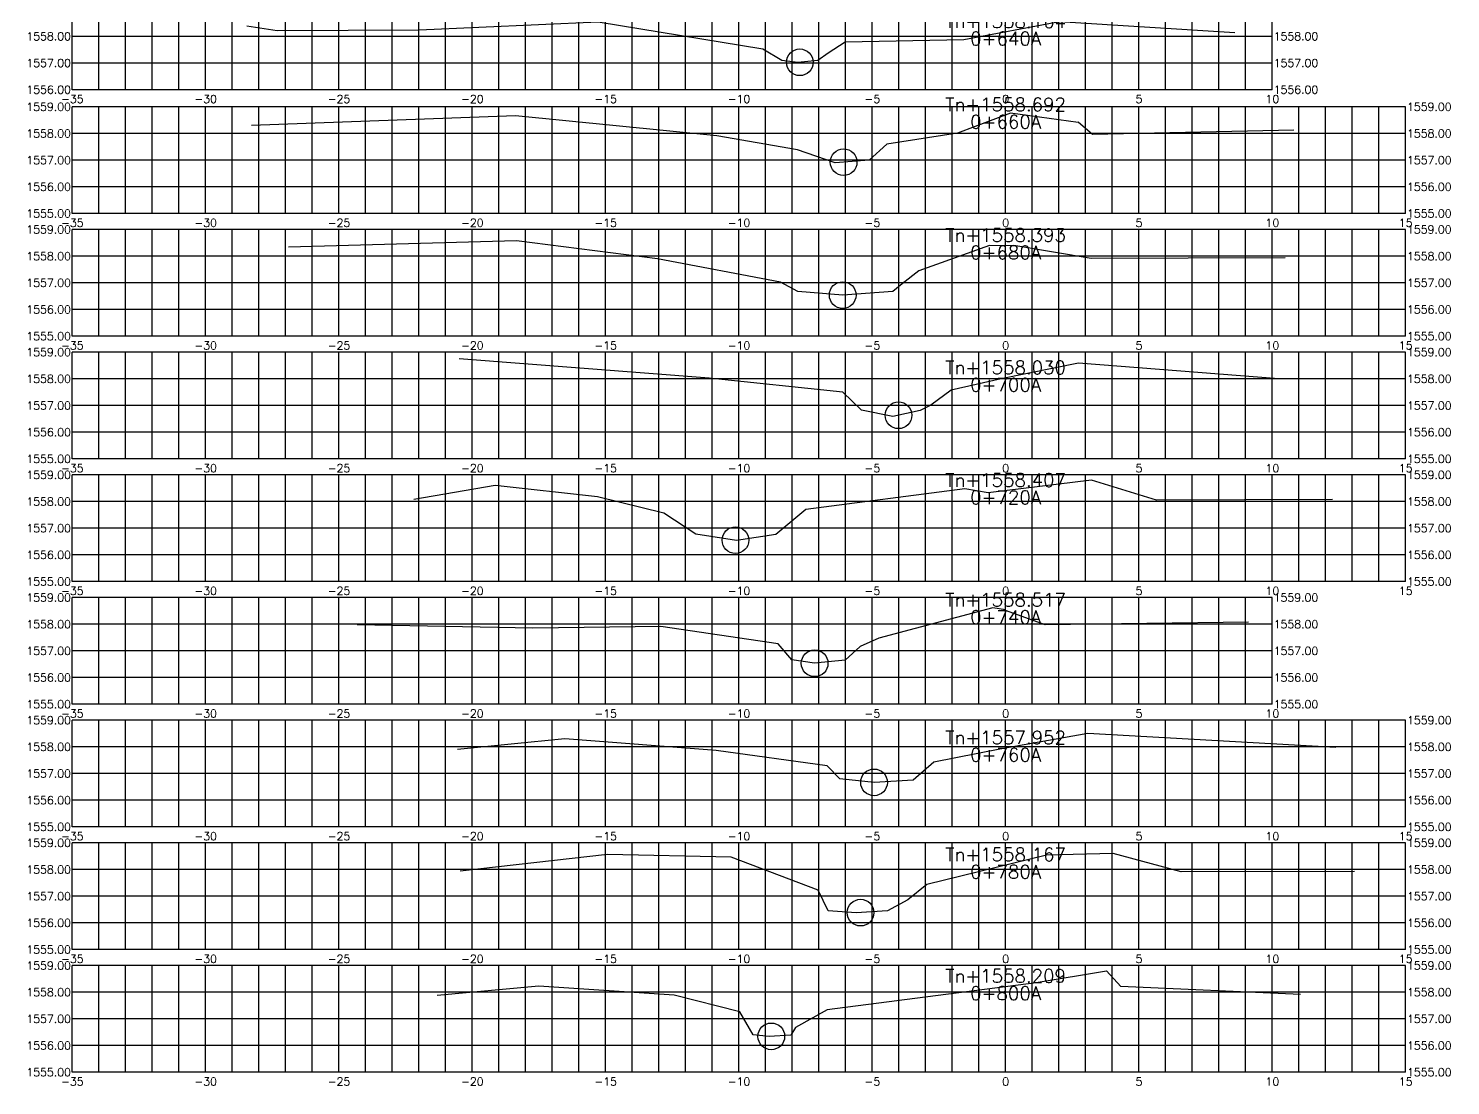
# Model space of a CAD drawing. Header units: millimetres. Extents: x 785301 to 786252, y 2209397 to 2211121.
# Drawn here: x 785689.7 to 785743, y 2211018.3 to 2211057.9 of the extents above; entities that cross this region are included whole.
import ezdxf
from ezdxf.enums import TextEntityAlignment as Align

# ---------------------------------------------------------------- set-up
doc = ezdxf.new("R2010")
doc.units = ezdxf.units.MM
doc.layers.add('RETICULA', color=2, linetype='Continuous')
doc.layers.add('TN', color=3, linetype='Continuous')
doc.styles.add('ROMANS', font='ROMANS.shx', dxfattribs={"width": 0.75})

# ---------------------------------------------------------------- blocks, each defined once
blk = doc.blocks.new('0-640A')
at = {"layer": 'RETICULA', "color": 2}
for p, q in [((10, 1559), (-35, 1559)), ((-35, 1556), (-35, 1559)), ((-34, 1556), (-34, 1559)), ((-33, 1556), (-33, 1559)), ((-32, 1556), (-32, 1559)), ((-31, 1556), (-31, 1559)), ((-30, 1556), (-30, 1559)), ((-30, 1556), (-30, 1559)), ((-29, 1556), (-29, 1559)), ((-28, 1556), (-28, 1559)), ((-27, 1556), (-27, 1559)), ((-26, 1556), (-26, 1559)), ((-25, 1556), (-25, 1559)), ((-25, 1556), (-25, 1559)), ((-24, 1556), (-24, 1559)), ((-23, 1556), (-23, 1559)), ((-22, 1556), (-22, 1559)), ((-21, 1556), (-21, 1559)), ((-20, 1556), (-20, 1559)), ((-20, 1556), (-20, 1559)), ((-19, 1556), (-19, 1559)), ((-18, 1556), (-18, 1559)), ((-17, 1556), (-17, 1559)), ((-16, 1556), (-16, 1559)), ((-15, 1556), (-15, 1559)), ((-15, 1556), (-15, 1559)), ((-14, 1556), (-14, 1559)), ((-13, 1556), (-13, 1559)), ((-12, 1556), (-12, 1559)), ((-11, 1556), (-11, 1559)), ((-10, 1556), (-10, 1559)), ((-10, 1556), (-10, 1559)), ((-9, 1556), (-9, 1559)), ((-8, 1556), (-8, 1559)), ((-7, 1556), (-7, 1559)), ((-6, 1556), (-6, 1559)), ((-5, 1556), (-5, 1559)), ((-5, 1556), (-5, 1559)), ((-4, 1556), (-4, 1559)), ((-3, 1556), (-3, 1559)), ((-2, 1556), (-2, 1559)), ((-1, 1556), (-1, 1559)), ((0, 1556), (0, 1559)), ((0, 1556), (0, 1559)), ((1, 1556), (1, 1559)), ((2, 1556), (2, 1559)), ((3, 1556), (3, 1559)), ((4, 1556), (4, 1559)), ((5, 1556), (5, 1559)), ((5, 1556), (5, 1559)), ((6, 1556), (6, 1559)), ((7, 1556), (7, 1559)), ((8, 1556), (8, 1559)), ((9, 1556), (9, 1559)), ((10, 1556), (10, 1559)), ((10, 1558), (-35, 1558)), ((10, 1557), (-35, 1557)), ((10, 1556), (-35, 1556))]:
    blk.add_line(p, q, dxfattribs=at)
at = {"layer": 'TN', "color": 4}
blk.add_lwpolyline([(8.591, 1558.137), (2.021, 1558.545), (-1.569, 1557.868), (-6.017, 1557.782), (-6.652, 1557.366), (-7.04, 1557.092), (-7.788, 1557.019), (-8.389, 1557.089), (-9.106, 1557.515), (-15.28, 1558.538), (-21.99, 1558.232), (-27.317, 1558.202), (-28.454, 1558.385)], dxfattribs=at)
at = {"layer": 'TN'}
blk.add_circle((-7.719, 1557.026), 0.5, dxfattribs=at)
at = {"layer": 'RETICULA', "color": 6, "style": 'ROMANS'}
for s, p in [('1559.00', (-35.05, 1559)), ('1558.00', (-35.05, 1558)), ('1557.00', (-35.05, 1557)), ('1556.00', (-35.05, 1556))]:
    blk.add_text(s, height=0.3, dxfattribs=at).set_placement(p, align=Align.MIDDLE_RIGHT)
for s, p in [('1559.00', (10.05, 1559)), ('1558.00', (10.05, 1558)), ('1557.00', (10.05, 1557)), ('1556.00', (10.05, 1556))]:
    blk.add_text(s, height=0.3, dxfattribs=at).set_placement(p, align=Align.MIDDLE_LEFT)
for s, p in [('-35', (-35, 1555.8)), ('-30', (-30, 1555.8)), ('-25', (-25, 1555.8)), ('-20', (-20, 1555.8)), ('-15', (-15, 1555.8)), ('-10', (-10, 1555.8)), ('-5', (-5, 1555.8)), ('0', (0, 1555.8)), ('5', (5, 1555.8)), ('10', (10, 1555.8))]:
    blk.add_text(s, height=0.3, dxfattribs=at).set_placement(p, align=Align.TOP_CENTER)
at = {"layer": 'TN', "color": 7, "style": 'ROMANS'}
blk.add_text('Tn+1558.164', height=0.5, dxfattribs=at).set_placement((0, 1558.164), align=Align.BOTTOM_CENTER)
blk.add_text('0+640A', height=0.5, dxfattribs=at).set_placement((0, 1558.164), align=Align.TOP_CENTER)
blk = doc.blocks.new('0-660A')
at = {"layer": 'RETICULA', "color": 2}
for p, q in [((15, 1559), (-35, 1559)), ((-35, 1555), (-35, 1559)), ((-34, 1555), (-34, 1559)), ((-33, 1555), (-33, 1559)), ((-32, 1555), (-32, 1559)), ((-31, 1555), (-31, 1559)), ((-30, 1555), (-30, 1559)), ((-30, 1555), (-30, 1559)), ((-29, 1555), (-29, 1559)), ((-28, 1555), (-28, 1559)), ((-27, 1555), (-27, 1559)), ((-26, 1555), (-26, 1559)), ((-25, 1555), (-25, 1559)), ((-25, 1555), (-25, 1559)), ((-24, 1555), (-24, 1559)), ((-23, 1555), (-23, 1559)), ((-22, 1555), (-22, 1559)), ((-21, 1555), (-21, 1559)), ((-20, 1555), (-20, 1559)), ((-20, 1555), (-20, 1559)), ((-19, 1555), (-19, 1559)), ((-18, 1555), (-18, 1559)), ((-17, 1555), (-17, 1559)), ((-16, 1555), (-16, 1559)), ((-15, 1555), (-15, 1559)), ((-15, 1555), (-15, 1559)), ((-14, 1555), (-14, 1559)), ((-13, 1555), (-13, 1559)), ((-12, 1555), (-12, 1559)), ((-11, 1555), (-11, 1559)), ((-10, 1555), (-10, 1559)), ((-10, 1555), (-10, 1559)), ((-9, 1555), (-9, 1559)), ((-8, 1555), (-8, 1559)), ((-7, 1555), (-7, 1559)), ((-6, 1555), (-6, 1559)), ((-5, 1555), (-5, 1559)), ((-5, 1555), (-5, 1559)), ((-4, 1555), (-4, 1559)), ((-3, 1555), (-3, 1559)), ((-2, 1555), (-2, 1559)), ((-1, 1555), (-1, 1559)), ((0, 1555), (0, 1559)), ((0, 1555), (0, 1559)), ((1, 1555), (1, 1559)), ((2, 1555), (2, 1559)), ((3, 1555), (3, 1559)), ((4, 1555), (4, 1559)), ((5, 1555), (5, 1559)), ((5, 1555), (5, 1559)), ((6, 1555), (6, 1559)), ((7, 1555), (7, 1559)), ((8, 1555), (8, 1559)), ((9, 1555), (9, 1559)), ((10, 1555), (10, 1559)), ((10, 1555), (10, 1559)), ((11, 1555), (11, 1559)), ((12, 1555), (12, 1559)), ((13, 1555), (13, 1559)), ((14, 1555), (14, 1559)), ((15, 1555), (15, 1559)), ((15, 1558), (-35, 1558)), ((15, 1557), (-35, 1557)), ((15, 1556), (-35, 1556)), ((15, 1555), (-35, 1555))]:
    blk.add_line(p, q, dxfattribs=at)
at = {"layer": 'TN', "color": 4}
blk.add_lwpolyline([(10.81, 1558.121), (3.259, 1557.966), (2.715, 1558.429), (2.715, 1558.417), (0.185, 1558.762), (-1.801, 1558.012), (-4.456, 1557.599), (-5.114, 1556.999), (-6.392, 1556.901), (-7.8, 1557.39), (-10.827, 1557.911), (-18.383, 1558.669), (-28.28, 1558.297)], dxfattribs=at)
at = {"layer": 'TN'}
blk.add_circle((-6.075, 1556.925), 0.5, dxfattribs=at)
at = {"layer": 'RETICULA', "color": 6, "style": 'ROMANS'}
for s, p in [('1559.00', (-35.05, 1559)), ('1558.00', (-35.05, 1558)), ('1557.00', (-35.05, 1557)), ('1556.00', (-35.05, 1556)), ('1555.00', (-35.05, 1555))]:
    blk.add_text(s, height=0.3, dxfattribs=at).set_placement(p, align=Align.MIDDLE_RIGHT)
for s, p in [('1559.00', (15.05, 1559)), ('1558.00', (15.05, 1558)), ('1557.00', (15.05, 1557)), ('1556.00', (15.05, 1556)), ('1555.00', (15.05, 1555))]:
    blk.add_text(s, height=0.3, dxfattribs=at).set_placement(p, align=Align.MIDDLE_LEFT)
for s, p in [('-35', (-35, 1554.8)), ('-30', (-30, 1554.8)), ('-25', (-25, 1554.8)), ('-20', (-20, 1554.8)), ('-15', (-15, 1554.8)), ('-10', (-10, 1554.8)), ('-5', (-5, 1554.8)), ('0', (0, 1554.8)), ('5', (5, 1554.8)), ('10', (10, 1554.8)), ('15', (15, 1554.8))]:
    blk.add_text(s, height=0.3, dxfattribs=at).set_placement(p, align=Align.TOP_CENTER)
at = {"layer": 'TN', "color": 7, "style": 'ROMANS'}
blk.add_text('Tn+1558.692', height=0.5, dxfattribs=at).set_placement((0, 1558.692), align=Align.BOTTOM_CENTER)
blk.add_text('0+660A', height=0.5, dxfattribs=at).set_placement((0, 1558.692), align=Align.TOP_CENTER)
blk = doc.blocks.new('0-680A')
at = {"layer": 'RETICULA', "color": 2}
for p, q in [((15, 1559), (-35, 1559)), ((-35, 1555), (-35, 1559)), ((-34, 1555), (-34, 1559)), ((-33, 1555), (-33, 1559)), ((-32, 1555), (-32, 1559)), ((-31, 1555), (-31, 1559)), ((-30, 1555), (-30, 1559)), ((-30, 1555), (-30, 1559)), ((-29, 1555), (-29, 1559)), ((-28, 1555), (-28, 1559)), ((-27, 1555), (-27, 1559)), ((-26, 1555), (-26, 1559)), ((-25, 1555), (-25, 1559)), ((-25, 1555), (-25, 1559)), ((-24, 1555), (-24, 1559)), ((-23, 1555), (-23, 1559)), ((-22, 1555), (-22, 1559)), ((-21, 1555), (-21, 1559)), ((-20, 1555), (-20, 1559)), ((-20, 1555), (-20, 1559)), ((-19, 1555), (-19, 1559)), ((-18, 1555), (-18, 1559)), ((-17, 1555), (-17, 1559)), ((-16, 1555), (-16, 1559)), ((-15, 1555), (-15, 1559)), ((-15, 1555), (-15, 1559)), ((-14, 1555), (-14, 1559)), ((-13, 1555), (-13, 1559)), ((-12, 1555), (-12, 1559)), ((-11, 1555), (-11, 1559)), ((-10, 1555), (-10, 1559)), ((-10, 1555), (-10, 1559)), ((-9, 1555), (-9, 1559)), ((-8, 1555), (-8, 1559)), ((-7, 1555), (-7, 1559)), ((-6, 1555), (-6, 1559)), ((-5, 1555), (-5, 1559)), ((-5, 1555), (-5, 1559)), ((-4, 1555), (-4, 1559)), ((-3, 1555), (-3, 1559)), ((-2, 1555), (-2, 1559)), ((-1, 1555), (-1, 1559)), ((0, 1555), (0, 1559)), ((0, 1555), (0, 1559)), ((1, 1555), (1, 1559)), ((2, 1555), (2, 1559)), ((3, 1555), (3, 1559)), ((4, 1555), (4, 1559)), ((5, 1555), (5, 1559)), ((5, 1555), (5, 1559)), ((6, 1555), (6, 1559)), ((7, 1555), (7, 1559)), ((8, 1555), (8, 1559)), ((9, 1555), (9, 1559)), ((10, 1555), (10, 1559)), ((10, 1555), (10, 1559)), ((11, 1555), (11, 1559)), ((12, 1555), (12, 1559)), ((13, 1555), (13, 1559)), ((14, 1555), (14, 1559)), ((15, 1555), (15, 1559)), ((15, 1558), (-35, 1558)), ((15, 1557), (-35, 1557)), ((15, 1556), (-35, 1556)), ((15, 1555), (-35, 1555))]:
    blk.add_line(p, q, dxfattribs=at)
at = {"layer": 'TN', "color": 4}
blk.add_lwpolyline([(10.484, 1557.933), (3.207, 1557.91), (0.307, 1558.397), (0.306, 1558.387), (-0.606, 1558.406), (-3.255, 1557.445), (-3.875, 1556.967), (-4.231, 1556.677), (-6.11, 1556.542), (-7.787, 1556.68), (-8.438, 1557.024), (-13.055, 1557.9), (-18.338, 1558.578), (-26.889, 1558.342)], dxfattribs=at)
at = {"layer": 'TN'}
blk.add_circle((-6.11, 1556.542), 0.5, dxfattribs=at)
at = {"layer": 'RETICULA', "color": 6, "style": 'ROMANS'}
for s, p in [('1559.00', (-35.05, 1559)), ('1558.00', (-35.05, 1558)), ('1557.00', (-35.05, 1557)), ('1556.00', (-35.05, 1556)), ('1555.00', (-35.05, 1555))]:
    blk.add_text(s, height=0.3, dxfattribs=at).set_placement(p, align=Align.MIDDLE_RIGHT)
for s, p in [('1559.00', (15.05, 1559)), ('1558.00', (15.05, 1558)), ('1557.00', (15.05, 1557)), ('1556.00', (15.05, 1556)), ('1555.00', (15.05, 1555))]:
    blk.add_text(s, height=0.3, dxfattribs=at).set_placement(p, align=Align.MIDDLE_LEFT)
for s, p in [('-35', (-35, 1554.8)), ('-30', (-30, 1554.8)), ('-25', (-25, 1554.8)), ('-20', (-20, 1554.8)), ('-15', (-15, 1554.8)), ('-10', (-10, 1554.8)), ('-5', (-5, 1554.8)), ('0', (0, 1554.8)), ('5', (5, 1554.8)), ('10', (10, 1554.8)), ('15', (15, 1554.8))]:
    blk.add_text(s, height=0.3, dxfattribs=at).set_placement(p, align=Align.TOP_CENTER)
at = {"layer": 'TN', "color": 7, "style": 'ROMANS'}
blk.add_text('Tn+1558.393', height=0.5, dxfattribs=at).set_placement((0, 1558.393), align=Align.BOTTOM_CENTER)
blk.add_text('0+680A', height=0.5, dxfattribs=at).set_placement((0, 1558.393), align=Align.TOP_CENTER)
blk = doc.blocks.new('0-700A')
at = {"layer": 'RETICULA', "color": 2}
for p, q in [((15, 1559), (-35, 1559)), ((-35, 1555), (-35, 1559)), ((-34, 1555), (-34, 1559)), ((-33, 1555), (-33, 1559)), ((-32, 1555), (-32, 1559)), ((-31, 1555), (-31, 1559)), ((-30, 1555), (-30, 1559)), ((-30, 1555), (-30, 1559)), ((-29, 1555), (-29, 1559)), ((-28, 1555), (-28, 1559)), ((-27, 1555), (-27, 1559)), ((-26, 1555), (-26, 1559)), ((-25, 1555), (-25, 1559)), ((-25, 1555), (-25, 1559)), ((-24, 1555), (-24, 1559)), ((-23, 1555), (-23, 1559)), ((-22, 1555), (-22, 1559)), ((-21, 1555), (-21, 1559)), ((-20, 1555), (-20, 1559)), ((-20, 1555), (-20, 1559)), ((-19, 1555), (-19, 1559)), ((-18, 1555), (-18, 1559)), ((-17, 1555), (-17, 1559)), ((-16, 1555), (-16, 1559)), ((-15, 1555), (-15, 1559)), ((-15, 1555), (-15, 1559)), ((-14, 1555), (-14, 1559)), ((-13, 1555), (-13, 1559)), ((-12, 1555), (-12, 1559)), ((-11, 1555), (-11, 1559)), ((-10, 1555), (-10, 1559)), ((-10, 1555), (-10, 1559)), ((-9, 1555), (-9, 1559)), ((-8, 1555), (-8, 1559)), ((-7, 1555), (-7, 1559)), ((-6, 1555), (-6, 1559)), ((-5, 1555), (-5, 1559)), ((-5, 1555), (-5, 1559)), ((-4, 1555), (-4, 1559)), ((-3, 1555), (-3, 1559)), ((-2, 1555), (-2, 1559)), ((-1, 1555), (-1, 1559)), ((0, 1555), (0, 1559)), ((0, 1555), (0, 1559)), ((1, 1555), (1, 1559)), ((2, 1555), (2, 1559)), ((3, 1555), (3, 1559)), ((4, 1555), (4, 1559)), ((5, 1555), (5, 1559)), ((5, 1555), (5, 1559)), ((6, 1555), (6, 1559)), ((7, 1555), (7, 1559)), ((8, 1555), (8, 1559)), ((9, 1555), (9, 1559)), ((10, 1555), (10, 1559)), ((10, 1555), (10, 1559)), ((11, 1555), (11, 1559)), ((12, 1555), (12, 1559)), ((13, 1555), (13, 1559)), ((14, 1555), (14, 1559)), ((15, 1555), (15, 1559)), ((15, 1558), (-35, 1558)), ((15, 1557), (-35, 1557)), ((15, 1556), (-35, 1556)), ((15, 1555), (-35, 1555))]:
    blk.add_line(p, q, dxfattribs=at)
at = {"layer": 'TN', "color": 4}
blk.add_lwpolyline([(10.247, 1557.998), (2.729, 1558.591), (-0.166, 1557.996), (-2.049, 1557.571), (-2.811, 1557.012), (-3.203, 1556.811), (-4.231, 1556.587), (-5.401, 1556.826), (-6.104, 1557.504), (-11.115, 1558.024), (-20.488, 1558.757)], dxfattribs=at)
at = {"layer": 'TN'}
blk.add_circle((-4.018, 1556.634), 0.5, dxfattribs=at)
at = {"layer": 'RETICULA', "color": 6, "style": 'ROMANS'}
for s, p in [('1559.00', (-35.05, 1559)), ('1558.00', (-35.05, 1558)), ('1557.00', (-35.05, 1557)), ('1556.00', (-35.05, 1556)), ('1555.00', (-35.05, 1555))]:
    blk.add_text(s, height=0.3, dxfattribs=at).set_placement(p, align=Align.MIDDLE_RIGHT)
for s, p in [('1559.00', (15.05, 1559)), ('1558.00', (15.05, 1558)), ('1557.00', (15.05, 1557)), ('1556.00', (15.05, 1556)), ('1555.00', (15.05, 1555))]:
    blk.add_text(s, height=0.3, dxfattribs=at).set_placement(p, align=Align.MIDDLE_LEFT)
for s, p in [('-35', (-35, 1554.8)), ('-30', (-30, 1554.8)), ('-25', (-25, 1554.8)), ('-20', (-20, 1554.8)), ('-15', (-15, 1554.8)), ('-10', (-10, 1554.8)), ('-5', (-5, 1554.8)), ('0', (0, 1554.8)), ('5', (5, 1554.8)), ('10', (10, 1554.8)), ('15', (15, 1554.8))]:
    blk.add_text(s, height=0.3, dxfattribs=at).set_placement(p, align=Align.TOP_CENTER)
at = {"layer": 'TN', "color": 7, "style": 'ROMANS'}
blk.add_text('Tn+1558.030', height=0.5, dxfattribs=at).set_placement((0, 1558.03), align=Align.BOTTOM_CENTER)
blk.add_text('0+700A', height=0.5, dxfattribs=at).set_placement((0, 1558.03), align=Align.TOP_CENTER)
blk = doc.blocks.new('0-720A')
at = {"layer": 'RETICULA', "color": 2}
for p, q in [((15, 1559), (-35, 1559)), ((-35, 1555), (-35, 1559)), ((-34, 1555), (-34, 1559)), ((-33, 1555), (-33, 1559)), ((-32, 1555), (-32, 1559)), ((-31, 1555), (-31, 1559)), ((-30, 1555), (-30, 1559)), ((-30, 1555), (-30, 1559)), ((-29, 1555), (-29, 1559)), ((-28, 1555), (-28, 1559)), ((-27, 1555), (-27, 1559)), ((-26, 1555), (-26, 1559)), ((-25, 1555), (-25, 1559)), ((-25, 1555), (-25, 1559)), ((-24, 1555), (-24, 1559)), ((-23, 1555), (-23, 1559)), ((-22, 1555), (-22, 1559)), ((-21, 1555), (-21, 1559)), ((-20, 1555), (-20, 1559)), ((-20, 1555), (-20, 1559)), ((-19, 1555), (-19, 1559)), ((-18, 1555), (-18, 1559)), ((-17, 1555), (-17, 1559)), ((-16, 1555), (-16, 1559)), ((-15, 1555), (-15, 1559)), ((-15, 1555), (-15, 1559)), ((-14, 1555), (-14, 1559)), ((-13, 1555), (-13, 1559)), ((-12, 1555), (-12, 1559)), ((-11, 1555), (-11, 1559)), ((-10, 1555), (-10, 1559)), ((-10, 1555), (-10, 1559)), ((-9, 1555), (-9, 1559)), ((-8, 1555), (-8, 1559)), ((-7, 1555), (-7, 1559)), ((-6, 1555), (-6, 1559)), ((-5, 1555), (-5, 1559)), ((-5, 1555), (-5, 1559)), ((-4, 1555), (-4, 1559)), ((-3, 1555), (-3, 1559)), ((-2, 1555), (-2, 1559)), ((-1, 1555), (-1, 1559)), ((0, 1555), (0, 1559)), ((0, 1555), (0, 1559)), ((1, 1555), (1, 1559)), ((2, 1555), (2, 1559)), ((3, 1555), (3, 1559)), ((4, 1555), (4, 1559)), ((5, 1555), (5, 1559)), ((5, 1555), (5, 1559)), ((6, 1555), (6, 1559)), ((7, 1555), (7, 1559)), ((8, 1555), (8, 1559)), ((9, 1555), (9, 1559)), ((10, 1555), (10, 1559)), ((10, 1555), (10, 1559)), ((11, 1555), (11, 1559)), ((12, 1555), (12, 1559)), ((13, 1555), (13, 1559)), ((14, 1555), (14, 1559)), ((15, 1555), (15, 1559)), ((15, 1558), (-35, 1558)), ((15, 1557), (-35, 1557)), ((15, 1556), (-35, 1556)), ((15, 1555), (-35, 1555))]:
    blk.add_line(p, q, dxfattribs=at)
at = {"layer": 'TN', "color": 4}
blk.add_lwpolyline([(12.256, 1558.072), (5.652, 1558.057), (3.222, 1558.805), (-0.657, 1558.326), (-1.526, 1558.474), (-7.49, 1557.703), (-8.614, 1556.766), (-10.089, 1556.542), (-11.612, 1556.779), (-12.822, 1557.558), (-15.302, 1558.18), (-19.143, 1558.601), (-22.193, 1558.072)], dxfattribs=at)
at = {"layer": 'TN'}
blk.add_circle((-10.133, 1556.549), 0.5, dxfattribs=at)
at = {"layer": 'RETICULA', "color": 6, "style": 'ROMANS'}
for s, p in [('1559.00', (-35.05, 1559)), ('1558.00', (-35.05, 1558)), ('1557.00', (-35.05, 1557)), ('1556.00', (-35.05, 1556)), ('1555.00', (-35.05, 1555))]:
    blk.add_text(s, height=0.3, dxfattribs=at).set_placement(p, align=Align.MIDDLE_RIGHT)
for s, p in [('1559.00', (15.05, 1559)), ('1558.00', (15.05, 1558)), ('1557.00', (15.05, 1557)), ('1556.00', (15.05, 1556)), ('1555.00', (15.05, 1555))]:
    blk.add_text(s, height=0.3, dxfattribs=at).set_placement(p, align=Align.MIDDLE_LEFT)
for s, p in [('-35', (-35, 1554.8)), ('-30', (-30, 1554.8)), ('-25', (-25, 1554.8)), ('-20', (-20, 1554.8)), ('-15', (-15, 1554.8)), ('-10', (-10, 1554.8)), ('-5', (-5, 1554.8)), ('0', (0, 1554.8)), ('5', (5, 1554.8)), ('10', (10, 1554.8)), ('15', (15, 1554.8))]:
    blk.add_text(s, height=0.3, dxfattribs=at).set_placement(p, align=Align.TOP_CENTER)
at = {"layer": 'TN', "color": 7, "style": 'ROMANS'}
blk.add_text('Tn+1558.407', height=0.5, dxfattribs=at).set_placement((0, 1558.407), align=Align.BOTTOM_CENTER)
blk.add_text('0+720A', height=0.5, dxfattribs=at).set_placement((0, 1558.407), align=Align.TOP_CENTER)
blk = doc.blocks.new('0-740A')
at = {"layer": 'RETICULA', "color": 2}
for p, q in [((10, 1559), (-35, 1559)), ((-35, 1555), (-35, 1559)), ((-34, 1555), (-34, 1559)), ((-33, 1555), (-33, 1559)), ((-32, 1555), (-32, 1559)), ((-31, 1555), (-31, 1559)), ((-30, 1555), (-30, 1559)), ((-30, 1555), (-30, 1559)), ((-29, 1555), (-29, 1559)), ((-28, 1555), (-28, 1559)), ((-27, 1555), (-27, 1559)), ((-26, 1555), (-26, 1559)), ((-25, 1555), (-25, 1559)), ((-25, 1555), (-25, 1559)), ((-24, 1555), (-24, 1559)), ((-23, 1555), (-23, 1559)), ((-22, 1555), (-22, 1559)), ((-21, 1555), (-21, 1559)), ((-20, 1555), (-20, 1559)), ((-20, 1555), (-20, 1559)), ((-19, 1555), (-19, 1559)), ((-18, 1555), (-18, 1559)), ((-17, 1555), (-17, 1559)), ((-16, 1555), (-16, 1559)), ((-15, 1555), (-15, 1559)), ((-15, 1555), (-15, 1559)), ((-14, 1555), (-14, 1559)), ((-13, 1555), (-13, 1559)), ((-12, 1555), (-12, 1559)), ((-11, 1555), (-11, 1559)), ((-10, 1555), (-10, 1559)), ((-10, 1555), (-10, 1559)), ((-9, 1555), (-9, 1559)), ((-8, 1555), (-8, 1559)), ((-7, 1555), (-7, 1559)), ((-6, 1555), (-6, 1559)), ((-5, 1555), (-5, 1559)), ((-5, 1555), (-5, 1559)), ((-4, 1555), (-4, 1559)), ((-3, 1555), (-3, 1559)), ((-2, 1555), (-2, 1559)), ((-1, 1555), (-1, 1559)), ((0, 1555), (0, 1559)), ((0, 1555), (0, 1559)), ((1, 1555), (1, 1559)), ((2, 1555), (2, 1559)), ((3, 1555), (3, 1559)), ((4, 1555), (4, 1559)), ((5, 1555), (5, 1559)), ((5, 1555), (5, 1559)), ((6, 1555), (6, 1559)), ((7, 1555), (7, 1559)), ((8, 1555), (8, 1559)), ((9, 1555), (9, 1559)), ((10, 1555), (10, 1559)), ((10, 1558), (-35, 1558)), ((10, 1557), (-35, 1557)), ((10, 1556), (-35, 1556)), ((10, 1555), (-35, 1555))]:
    blk.add_line(p, q, dxfattribs=at)
at = {"layer": 'TN', "color": 4}
blk.add_lwpolyline([(9.105, 1558.079), (1.484, 1557.976), (0, 1558.517), (-0.001, 1558.536), (-0.48, 1558.611), (-4.754, 1557.481), (-5.457, 1557.16), (-6.021, 1556.656), (-7.162, 1556.533), (-8.02, 1556.664), (-8.525, 1557.264), (-12.933, 1557.91), (-17.734, 1557.856), (-24.317, 1557.977)], dxfattribs=at)
at = {"layer": 'TN'}
blk.add_circle((-7.162, 1556.533), 0.5, dxfattribs=at)
at = {"layer": 'RETICULA', "color": 6, "style": 'ROMANS'}
for s, p in [('1559.00', (-35.05, 1559)), ('1558.00', (-35.05, 1558)), ('1557.00', (-35.05, 1557)), ('1556.00', (-35.05, 1556)), ('1555.00', (-35.05, 1555))]:
    blk.add_text(s, height=0.3, dxfattribs=at).set_placement(p, align=Align.MIDDLE_RIGHT)
for s, p in [('1559.00', (10.05, 1559)), ('1558.00', (10.05, 1558)), ('1557.00', (10.05, 1557)), ('1556.00', (10.05, 1556)), ('1555.00', (10.05, 1555))]:
    blk.add_text(s, height=0.3, dxfattribs=at).set_placement(p, align=Align.MIDDLE_LEFT)
for s, p in [('-35', (-35, 1554.8)), ('-30', (-30, 1554.8)), ('-25', (-25, 1554.8)), ('-20', (-20, 1554.8)), ('-15', (-15, 1554.8)), ('-10', (-10, 1554.8)), ('-5', (-5, 1554.8)), ('0', (0, 1554.8)), ('5', (5, 1554.8)), ('10', (10, 1554.8))]:
    blk.add_text(s, height=0.3, dxfattribs=at).set_placement(p, align=Align.TOP_CENTER)
at = {"layer": 'TN', "color": 7, "style": 'ROMANS'}
blk.add_text('Tn+1558.517', height=0.5, dxfattribs=at).set_placement((0, 1558.517), align=Align.BOTTOM_CENTER)
blk.add_text('0+740A', height=0.5, dxfattribs=at).set_placement((0, 1558.517), align=Align.TOP_CENTER)
blk = doc.blocks.new('0-760A')
at = {"layer": 'RETICULA', "color": 2}
for p, q in [((15, 1559), (-35, 1559)), ((-35, 1555), (-35, 1559)), ((-34, 1555), (-34, 1559)), ((-33, 1555), (-33, 1559)), ((-32, 1555), (-32, 1559)), ((-31, 1555), (-31, 1559)), ((-30, 1555), (-30, 1559)), ((-30, 1555), (-30, 1559)), ((-29, 1555), (-29, 1559)), ((-28, 1555), (-28, 1559)), ((-27, 1555), (-27, 1559)), ((-26, 1555), (-26, 1559)), ((-25, 1555), (-25, 1559)), ((-25, 1555), (-25, 1559)), ((-24, 1555), (-24, 1559)), ((-23, 1555), (-23, 1559)), ((-22, 1555), (-22, 1559)), ((-21, 1555), (-21, 1559)), ((-20, 1555), (-20, 1559)), ((-20, 1555), (-20, 1559)), ((-19, 1555), (-19, 1559)), ((-18, 1555), (-18, 1559)), ((-17, 1555), (-17, 1559)), ((-16, 1555), (-16, 1559)), ((-15, 1555), (-15, 1559)), ((-15, 1555), (-15, 1559)), ((-14, 1555), (-14, 1559)), ((-13, 1555), (-13, 1559)), ((-12, 1555), (-12, 1559)), ((-11, 1555), (-11, 1559)), ((-10, 1555), (-10, 1559)), ((-10, 1555), (-10, 1559)), ((-9, 1555), (-9, 1559)), ((-8, 1555), (-8, 1559)), ((-7, 1555), (-7, 1559)), ((-6, 1555), (-6, 1559)), ((-5, 1555), (-5, 1559)), ((-5, 1555), (-5, 1559)), ((-4, 1555), (-4, 1559)), ((-3, 1555), (-3, 1559)), ((-2, 1555), (-2, 1559)), ((-1, 1555), (-1, 1559)), ((0, 1555), (0, 1559)), ((0, 1555), (0, 1559)), ((1, 1555), (1, 1559)), ((2, 1555), (2, 1559)), ((3, 1555), (3, 1559)), ((4, 1555), (4, 1559)), ((5, 1555), (5, 1559)), ((5, 1555), (5, 1559)), ((6, 1555), (6, 1559)), ((7, 1555), (7, 1559)), ((8, 1555), (8, 1559)), ((9, 1555), (9, 1559)), ((10, 1555), (10, 1559)), ((10, 1555), (10, 1559)), ((11, 1555), (11, 1559)), ((12, 1555), (12, 1559)), ((13, 1555), (13, 1559)), ((14, 1555), (14, 1559)), ((15, 1555), (15, 1559)), ((15, 1558), (-35, 1558)), ((15, 1557), (-35, 1557)), ((15, 1556), (-35, 1556)), ((15, 1555), (-35, 1555))]:
    blk.add_line(p, q, dxfattribs=at)
at = {"layer": 'TN', "color": 4}
blk.add_lwpolyline([(12.377, 1557.974), (3.076, 1558.507), (-0.218, 1557.913), (-2.687, 1557.431), (-3.467, 1556.755), (-4.935, 1556.669), (-6.213, 1556.796), (-6.694, 1557.291), (-10.85, 1557.869), (-16.536, 1558.303), (-20.56, 1557.907)], dxfattribs=at)
at = {"layer": 'TN'}
blk.add_circle((-4.935, 1556.669), 0.5, dxfattribs=at)
at = {"layer": 'RETICULA', "color": 6, "style": 'ROMANS'}
for s, p in [('1559.00', (-35.05, 1559)), ('1558.00', (-35.05, 1558)), ('1557.00', (-35.05, 1557)), ('1556.00', (-35.05, 1556)), ('1555.00', (-35.05, 1555))]:
    blk.add_text(s, height=0.3, dxfattribs=at).set_placement(p, align=Align.MIDDLE_RIGHT)
for s, p in [('1559.00', (15.05, 1559)), ('1558.00', (15.05, 1558)), ('1557.00', (15.05, 1557)), ('1556.00', (15.05, 1556)), ('1555.00', (15.05, 1555))]:
    blk.add_text(s, height=0.3, dxfattribs=at).set_placement(p, align=Align.MIDDLE_LEFT)
for s, p in [('-35', (-35, 1554.8)), ('-30', (-30, 1554.8)), ('-25', (-25, 1554.8)), ('-20', (-20, 1554.8)), ('-15', (-15, 1554.8)), ('-10', (-10, 1554.8)), ('-5', (-5, 1554.8)), ('0', (0, 1554.8)), ('5', (5, 1554.8)), ('10', (10, 1554.8)), ('15', (15, 1554.8))]:
    blk.add_text(s, height=0.3, dxfattribs=at).set_placement(p, align=Align.TOP_CENTER)
at = {"layer": 'TN', "color": 7, "style": 'ROMANS'}
blk.add_text('Tn+1557.952', height=0.5, dxfattribs=at).set_placement((0, 1557.952), align=Align.BOTTOM_CENTER)
blk.add_text('0+760A', height=0.5, dxfattribs=at).set_placement((0, 1557.952), align=Align.TOP_CENTER)
blk = doc.blocks.new('0-780A')
at = {"layer": 'RETICULA', "color": 2}
for p, q in [((15, 1559), (-35, 1559)), ((-35, 1555), (-35, 1559)), ((-34, 1555), (-34, 1559)), ((-33, 1555), (-33, 1559)), ((-32, 1555), (-32, 1559)), ((-31, 1555), (-31, 1559)), ((-30, 1555), (-30, 1559)), ((-30, 1555), (-30, 1559)), ((-29, 1555), (-29, 1559)), ((-28, 1555), (-28, 1559)), ((-27, 1555), (-27, 1559)), ((-26, 1555), (-26, 1559)), ((-25, 1555), (-25, 1559)), ((-25, 1555), (-25, 1559)), ((-24, 1555), (-24, 1559)), ((-23, 1555), (-23, 1559)), ((-22, 1555), (-22, 1559)), ((-21, 1555), (-21, 1559)), ((-20, 1555), (-20, 1559)), ((-20, 1555), (-20, 1559)), ((-19, 1555), (-19, 1559)), ((-18, 1555), (-18, 1559)), ((-17, 1555), (-17, 1559)), ((-16, 1555), (-16, 1559)), ((-15, 1555), (-15, 1559)), ((-15, 1555), (-15, 1559)), ((-14, 1555), (-14, 1559)), ((-13, 1555), (-13, 1559)), ((-12, 1555), (-12, 1559)), ((-11, 1555), (-11, 1559)), ((-10, 1555), (-10, 1559)), ((-10, 1555), (-10, 1559)), ((-9, 1555), (-9, 1559)), ((-8, 1555), (-8, 1559)), ((-7, 1555), (-7, 1559)), ((-6, 1555), (-6, 1559)), ((-5, 1555), (-5, 1559)), ((-5, 1555), (-5, 1559)), ((-4, 1555), (-4, 1559)), ((-3, 1555), (-3, 1559)), ((-2, 1555), (-2, 1559)), ((-1, 1555), (-1, 1559)), ((0, 1555), (0, 1559)), ((0, 1555), (0, 1559)), ((1, 1555), (1, 1559)), ((2, 1555), (2, 1559)), ((3, 1555), (3, 1559)), ((4, 1555), (4, 1559)), ((5, 1555), (5, 1559)), ((5, 1555), (5, 1559)), ((6, 1555), (6, 1559)), ((7, 1555), (7, 1559)), ((8, 1555), (8, 1559)), ((9, 1555), (9, 1559)), ((10, 1555), (10, 1559)), ((10, 1555), (10, 1559)), ((11, 1555), (11, 1559)), ((12, 1555), (12, 1559)), ((13, 1555), (13, 1559)), ((14, 1555), (14, 1559)), ((15, 1555), (15, 1559)), ((15, 1558), (-35, 1558)), ((15, 1557), (-35, 1557)), ((15, 1556), (-35, 1556)), ((15, 1555), (-35, 1555))]:
    blk.add_line(p, q, dxfattribs=at)
at = {"layer": 'TN', "color": 4}
blk.add_lwpolyline([(13.079, 1557.928), (6.578, 1557.914), (4.031, 1558.6), (1.532, 1558.542), (-2.951, 1557.445), (-3.665, 1556.869), (-4.427, 1556.453), (-5.604, 1556.373), (-6.655, 1556.458), (-7.03, 1557.226), (-10.287, 1558.465), (-14.93, 1558.565), (-20.456, 1557.937)], dxfattribs=at)
at = {"layer": 'TN'}
blk.add_circle((-5.44, 1556.384), 0.5, dxfattribs=at)
at = {"layer": 'RETICULA', "color": 6, "style": 'ROMANS'}
for s, p in [('1559.00', (-35.05, 1559)), ('1558.00', (-35.05, 1558)), ('1557.00', (-35.05, 1557)), ('1556.00', (-35.05, 1556)), ('1555.00', (-35.05, 1555))]:
    blk.add_text(s, height=0.3, dxfattribs=at).set_placement(p, align=Align.MIDDLE_RIGHT)
for s, p in [('1559.00', (15.05, 1559)), ('1558.00', (15.05, 1558)), ('1557.00', (15.05, 1557)), ('1556.00', (15.05, 1556)), ('1555.00', (15.05, 1555))]:
    blk.add_text(s, height=0.3, dxfattribs=at).set_placement(p, align=Align.MIDDLE_LEFT)
for s, p in [('-35', (-35, 1554.8)), ('-30', (-30, 1554.8)), ('-25', (-25, 1554.8)), ('-20', (-20, 1554.8)), ('-15', (-15, 1554.8)), ('-10', (-10, 1554.8)), ('-5', (-5, 1554.8)), ('0', (0, 1554.8)), ('5', (5, 1554.8)), ('10', (10, 1554.8)), ('15', (15, 1554.8))]:
    blk.add_text(s, height=0.3, dxfattribs=at).set_placement(p, align=Align.TOP_CENTER)
at = {"layer": 'TN', "color": 7, "style": 'ROMANS'}
blk.add_text('Tn+1558.167', height=0.5, dxfattribs=at).set_placement((0, 1558.167), align=Align.BOTTOM_CENTER)
blk.add_text('0+780A', height=0.5, dxfattribs=at).set_placement((0, 1558.167), align=Align.TOP_CENTER)
blk = doc.blocks.new('0-800A')
at = {"layer": 'RETICULA', "color": 2}
for p, q in [((15, 1559), (-35, 1559)), ((-35, 1555), (-35, 1559)), ((-34, 1555), (-34, 1559)), ((-33, 1555), (-33, 1559)), ((-32, 1555), (-32, 1559)), ((-31, 1555), (-31, 1559)), ((-30, 1555), (-30, 1559)), ((-30, 1555), (-30, 1559)), ((-29, 1555), (-29, 1559)), ((-28, 1555), (-28, 1559)), ((-27, 1555), (-27, 1559)), ((-26, 1555), (-26, 1559)), ((-25, 1555), (-25, 1559)), ((-25, 1555), (-25, 1559)), ((-24, 1555), (-24, 1559)), ((-23, 1555), (-23, 1559)), ((-22, 1555), (-22, 1559)), ((-21, 1555), (-21, 1559)), ((-20, 1555), (-20, 1559)), ((-20, 1555), (-20, 1559)), ((-19, 1555), (-19, 1559)), ((-18, 1555), (-18, 1559)), ((-17, 1555), (-17, 1559)), ((-16, 1555), (-16, 1559)), ((-15, 1555), (-15, 1559)), ((-15, 1555), (-15, 1559)), ((-14, 1555), (-14, 1559)), ((-13, 1555), (-13, 1559)), ((-12, 1555), (-12, 1559)), ((-11, 1555), (-11, 1559)), ((-10, 1555), (-10, 1559)), ((-10, 1555), (-10, 1559)), ((-9, 1555), (-9, 1559)), ((-8, 1555), (-8, 1559)), ((-7, 1555), (-7, 1559)), ((-6, 1555), (-6, 1559)), ((-5, 1555), (-5, 1559)), ((-5, 1555), (-5, 1559)), ((-4, 1555), (-4, 1559)), ((-3, 1555), (-3, 1559)), ((-2, 1555), (-2, 1559)), ((-1, 1555), (-1, 1559)), ((0, 1555), (0, 1559)), ((0, 1555), (0, 1559)), ((1, 1555), (1, 1559)), ((2, 1555), (2, 1559)), ((3, 1555), (3, 1559)), ((4, 1555), (4, 1559)), ((5, 1555), (5, 1559)), ((5, 1555), (5, 1559)), ((6, 1555), (6, 1559)), ((7, 1555), (7, 1559)), ((8, 1555), (8, 1559)), ((9, 1555), (9, 1559)), ((10, 1555), (10, 1559)), ((10, 1555), (10, 1559)), ((11, 1555), (11, 1559)), ((12, 1555), (12, 1559)), ((13, 1555), (13, 1559)), ((14, 1555), (14, 1559)), ((15, 1555), (15, 1559)), ((15, 1558), (-35, 1558)), ((15, 1557), (-35, 1557)), ((15, 1556), (-35, 1556)), ((15, 1555), (-35, 1555))]:
    blk.add_line(p, q, dxfattribs=at)
at = {"layer": 'TN', "color": 4}
blk.add_lwpolyline([(11.056, 1557.916), (4.322, 1558.216), (3.781, 1558.803), (3.78, 1558.791), (1.145, 1558.358), (-6.693, 1557.337), (-7.884, 1556.672), (-8.058, 1556.394), (-8.866, 1556.341), (-9.466, 1556.402), (-9.968, 1557.26), (-12.436, 1557.891), (-17.506, 1558.226), (-21.314, 1557.878)], dxfattribs=at)
at = {"layer": 'TN'}
blk.add_circle((-8.788, 1556.346), 0.5, dxfattribs=at)
at = {"layer": 'RETICULA', "color": 6, "style": 'ROMANS'}
for s, p in [('1559.00', (-35.05, 1559)), ('1558.00', (-35.05, 1558)), ('1557.00', (-35.05, 1557)), ('1556.00', (-35.05, 1556)), ('1555.00', (-35.05, 1555))]:
    blk.add_text(s, height=0.3, dxfattribs=at).set_placement(p, align=Align.MIDDLE_RIGHT)
for s, p in [('1559.00', (15.05, 1559)), ('1558.00', (15.05, 1558)), ('1557.00', (15.05, 1557)), ('1556.00', (15.05, 1556)), ('1555.00', (15.05, 1555))]:
    blk.add_text(s, height=0.3, dxfattribs=at).set_placement(p, align=Align.MIDDLE_LEFT)
for s, p in [('-35', (-35, 1554.8)), ('-30', (-30, 1554.8)), ('-25', (-25, 1554.8)), ('-20', (-20, 1554.8)), ('-15', (-15, 1554.8)), ('-10', (-10, 1554.8)), ('-5', (-5, 1554.8)), ('0', (0, 1554.8)), ('5', (5, 1554.8)), ('10', (10, 1554.8)), ('15', (15, 1554.8))]:
    blk.add_text(s, height=0.3, dxfattribs=at).set_placement(p, align=Align.TOP_CENTER)
at = {"layer": 'TN', "color": 7, "style": 'ROMANS'}
blk.add_text('Tn+1558.209', height=0.5, dxfattribs=at).set_placement((0, 1558.209), align=Align.BOTTOM_CENTER)
blk.add_text('0+800A', height=0.5, dxfattribs=at).set_placement((0, 1558.209), align=Align.TOP_CENTER)

msp = doc.modelspace()

# ---------------------------------------------------------------- block references
at = {"layer": 'RETICULA', "color": 4}
for name, p in [('0-640A', (785726.332, 2209499.645)), ('0-660A', (785726.332, 2209496.002)), ('0-680A', (785726.332, 2209491.402)), ('0-700A', (785726.332, 2209486.802)), ('0-720A', (785726.332, 2209482.202)), ('0-740A', (785726.332, 2209477.602)), ('0-760A', (785726.332, 2209473.002)), ('0-780A', (785726.332, 2209468.402)), ('0-800A', (785726.332, 2209463.802))]:
    msp.add_blockref(name, p, dxfattribs=at)

doc.saveas('drawing.dxf')
